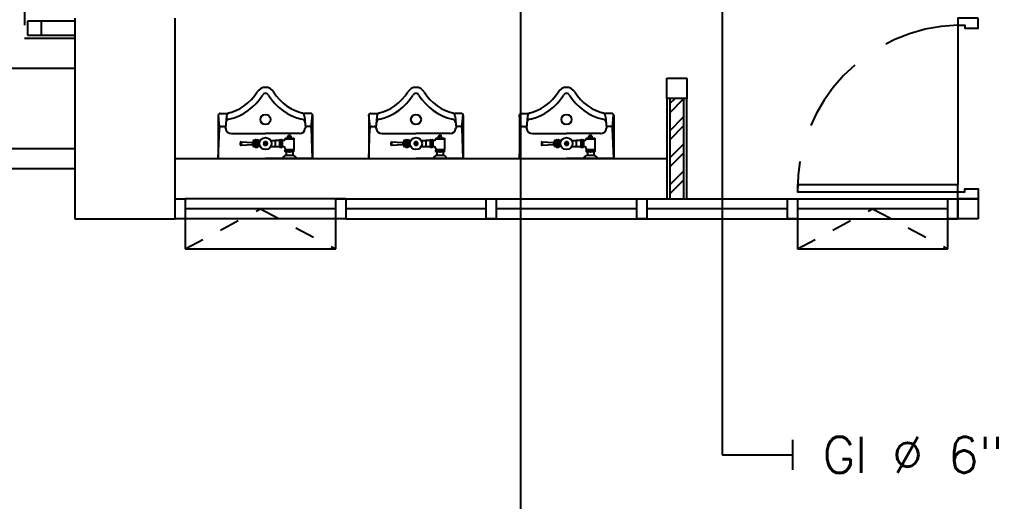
# Model space of a CAD drawing. Header units: millimetres. Extents: x -398 to 816, y -1 to 208.
# Drawn here: x 406.391 to 411.263, y 35.491 to 37.891 of the extents above; entities that cross this region are included whole.
import ezdxf
from ezdxf.enums import TextEntityAlignment as Align

# ---------------------------------------------------------------- set-up
doc = ezdxf.new("R2010")
doc.units = ezdxf.units.MM
for name, pattern in [('ACAD_ISO04W100', [30, 24, -3, 0, -3]), ('DASHED', [0.75, 0.5, -0.25]), ('HIDDEN', [9.525, 6.35, -3.175])]:
    doc.linetypes.add(name, pattern=pattern)
for name, color, linetype in [('AA_Column', 5, 'Continuous'), ('AA_Door', 3, 'Continuous'), ('AA_Floor', 31, 'Continuous'), ('AA_furn', 11, 'Continuous'), ('AA_Hatch', 8, 'Continuous'), ('AA_Wall', 1, 'Continuous'), ('AA_Window', 4, 'Continuous'), ('AC EXF', 171, 'Continuous'), ('AC FCU', 221, 'Continuous')]:
    doc.layers.add(name, color=color, linetype=linetype)
doc.styles.add('Romans', font='romans.shx')

msp = doc.modelspace()

# ---------------------------------------------------------------- linework, layer by layer
at = {"layer": 'AA_Column', "color": 9}
for p, q in [((406.6664, 37.8989), (406.6664, 36.8989)), ((407.1664, 36.8989), (407.1664, 37.8989)), ((406.6664, 36.8989), (407.1664, 36.8989))]:
    msp.add_line(p, q, dxfattribs=at)
at = {"layer": 'AA_Door', "color": 9}
for points in [[(411.1664, 37.8989), (411.0664, 37.8989), (411.0664, 37.8639), (411.1014, 37.8639), (411.1014, 37.8489), (411.1664, 37.8489), (411.1664, 37.8989)], [(411.1664, 36.9989), (411.0664, 36.9989), (411.0664, 37.0339), (411.1014, 37.0339), (411.1014, 37.0489), (411.1664, 37.0489), (411.1664, 36.9989)]]:
    msp.add_lwpolyline(points, dxfattribs=at)
msp.add_lwpolyline([(411.0664, 37.0689), (410.2664, 37.0689), (410.2664, 37.0339), (411.0664, 37.0339)], close=True, dxfattribs=at)
at = {"layer": 'AA_Door', "color": 9, "linetype": 'DASHED', "ltscale": 0.75}
msp.add_arc((411.0891, 37.0415), 0.8227, 91.5795, 180.5293, dxfattribs=at)
at = {"layer": 'AA_Floor', "color": 9}
for p, q in [((411.0664, 37.8639), (411.0664, 37.0689)), ((403.6164, 37.6489), (406.6664, 37.6489))]:
    msp.add_line(p, q, dxfattribs=at)
at = {"layer": 'AA_furn', "color": 9}
for p, q in [((407.3878, 37.3531), (407.3819, 37.4174)), ((407.3913, 37.4239), (407.423, 37.4239)), ((407.8415, 37.4239), (407.8098, 37.4239)), ((407.8449, 37.3531), (407.8509, 37.4174)), ((408.1378, 37.3531), (408.1319, 37.4174)), ((408.1413, 37.4239), (408.173, 37.4239)), ((408.5915, 37.4239), (408.5598, 37.4239)), ((408.5949, 37.3531), (408.6009, 37.4174)), ((408.8878, 37.3531), (408.8819, 37.4174)), ((408.8913, 37.4239), (408.923, 37.4239)), ((409.3415, 37.4239), (409.3098, 37.4239)), ((409.3449, 37.3531), (409.3509, 37.4174)), ((407.3813, 37.4139), (407.3813, 37.1989)), ((407.4218, 37.4094), (407.417, 37.3529)), ((407.811, 37.4094), (407.8158, 37.3529)), ((407.8515, 37.4139), (407.8515, 37.1989)), ((408.1313, 37.4139), (408.1313, 37.1989)), ((408.1718, 37.4094), (408.167, 37.3529)), ((408.561, 37.4094), (408.5658, 37.3529)), ((408.6015, 37.4139), (408.6015, 37.1989)), ((408.8813, 37.4139), (408.8813, 37.1989)), ((408.9218, 37.4094), (408.917, 37.3529)), ((409.311, 37.4094), (409.3158, 37.3529)), ((409.3515, 37.4139), (409.3515, 37.1989)), ((407.3813, 37.1989), (407.3869, 37.3493)), ((407.3969, 37.3589), (407.4078, 37.3589)), ((407.4475, 37.3239), (407.6164, 37.3239)), ((407.7853, 37.3239), (407.6164, 37.3239)), ((407.8358, 37.3589), (407.825, 37.3589)), ((407.8515, 37.1989), (407.8458, 37.3493)), ((408.1313, 37.1989), (408.1369, 37.3493)), ((408.1469, 37.3589), (408.1578, 37.3589)), ((408.1975, 37.3239), (408.3664, 37.3239)), ((408.5353, 37.3239), (408.3664, 37.3239)), ((408.5858, 37.3589), (408.575, 37.3589)), ((408.6015, 37.1989), (408.5958, 37.3493)), ((408.8813, 37.1989), (408.8869, 37.3493)), ((408.8969, 37.3589), (408.9078, 37.3589)), ((408.9475, 37.3239), (409.1164, 37.3239)), ((409.2853, 37.3239), (409.1164, 37.3239)), ((409.3358, 37.3589), (409.325, 37.3589)), ((409.3515, 37.1989), (409.3458, 37.3493)), ((407.4911, 37.2784), (407.4911, 37.2694)), ((407.4951, 37.2824), (407.4951, 37.2654)), ((407.4951, 37.2824), (407.5511, 37.2784)), ((407.4951, 37.2654), (407.5511, 37.2694)), ((407.5511, 37.2784), (407.5511, 37.2694)), ((407.5551, 37.2874), (407.5551, 37.2604)), ((407.5651, 37.2894), (407.5571, 37.2894)), ((407.5651, 37.2897), (407.5651, 37.2582)), ((407.5681, 37.2927), (407.5751, 37.2927)), ((407.5781, 37.2897), (407.5781, 37.2582)), ((407.5877, 37.2889), (407.5818, 37.2889)), ((407.6119, 37.2822), (407.6072, 37.2739)), ((407.6072, 37.2739), (407.6119, 37.2657)), ((407.6216, 37.2749), (407.6118, 37.2749)), ((407.6216, 37.2729), (407.6118, 37.2729)), ((407.6214, 37.2822), (407.6119, 37.2822)), ((407.6262, 37.2739), (407.6214, 37.2822)), ((407.6214, 37.2657), (407.6262, 37.2739)), ((407.6451, 37.2889), (407.6651, 37.2889)), ((407.6871, 37.2899), (407.6651, 37.2899)), ((407.6651, 37.2899), (407.6651, 37.2579)), ((407.6871, 37.2897), (407.6871, 37.2582)), ((407.6871, 37.2739), (407.7001, 37.2739)), ((407.6901, 37.2927), (407.6971, 37.2927)), ((407.7032, 37.2899), (407.7001, 37.2899)), ((407.7001, 37.2897), (407.7001, 37.2582)), ((407.7146, 37.3007), (407.7146, 37.2952)), ((407.7146, 37.3007), (407.7576, 37.3007)), ((407.7146, 37.2977), (407.7576, 37.2977)), ((407.7281, 37.3107), (407.7441, 37.3107)), ((407.7281, 37.3007), (407.7281, 37.3107)), ((407.7311, 37.3157), (407.7411, 37.3157)), ((407.7311, 37.3107), (407.7311, 37.3157)), ((407.7361, 37.3007), (407.7361, 37.3107)), ((407.7411, 37.3107), (407.7411, 37.3157)), ((407.7441, 37.3007), (407.7441, 37.3107)), ((407.7576, 37.3007), (407.7576, 37.2429)), ((408.2411, 37.2784), (408.2411, 37.2694)), ((408.2451, 37.2824), (408.2451, 37.2654)), ((408.2451, 37.2824), (408.3011, 37.2784)), ((408.2451, 37.2654), (408.3011, 37.2694)), ((408.3011, 37.2784), (408.3011, 37.2694)), ((408.3051, 37.2874), (408.3051, 37.2604)), ((408.3151, 37.2894), (408.3071, 37.2894)), ((408.3151, 37.2897), (408.3151, 37.2582)), ((408.3181, 37.2927), (408.3251, 37.2927)), ((408.3281, 37.2897), (408.3281, 37.2582)), ((408.3377, 37.2889), (408.3318, 37.2889)), ((408.3619, 37.2822), (408.3572, 37.2739)), ((408.3572, 37.2739), (408.3619, 37.2657)), ((408.3716, 37.2749), (408.3618, 37.2749)), ((408.3716, 37.2729), (408.3618, 37.2729)), ((408.3714, 37.2822), (408.3619, 37.2822)), ((408.3762, 37.2739), (408.3714, 37.2822)), ((408.3714, 37.2657), (408.3762, 37.2739)), ((408.3951, 37.2889), (408.4151, 37.2889)), ((408.4371, 37.2899), (408.4151, 37.2899)), ((408.4151, 37.2899), (408.4151, 37.2579)), ((408.4371, 37.2897), (408.4371, 37.2582)), ((408.4371, 37.2739), (408.4501, 37.2739)), ((408.4401, 37.2927), (408.4471, 37.2927)), ((408.4532, 37.2899), (408.4501, 37.2899)), ((408.4501, 37.2897), (408.4501, 37.2582)), ((408.4646, 37.3007), (408.4646, 37.2952)), ((408.4646, 37.3007), (408.5076, 37.3007)), ((408.4646, 37.2977), (408.5076, 37.2977)), ((408.4781, 37.3107), (408.4941, 37.3107)), ((408.4781, 37.3007), (408.4781, 37.3107)), ((408.4811, 37.3157), (408.4911, 37.3157)), ((408.4811, 37.3107), (408.4811, 37.3157)), ((408.4861, 37.3007), (408.4861, 37.3107)), ((408.4911, 37.3107), (408.4911, 37.3157)), ((408.4941, 37.3007), (408.4941, 37.3107)), ((408.5076, 37.3007), (408.5076, 37.2429)), ((408.9911, 37.2784), (408.9911, 37.2694)), ((408.9951, 37.2824), (408.9951, 37.2654)), ((408.9951, 37.2824), (409.0511, 37.2784)), ((408.9951, 37.2654), (409.0511, 37.2694)), ((409.0511, 37.2784), (409.0511, 37.2694)), ((409.0551, 37.2874), (409.0551, 37.2604)), ((409.0651, 37.2894), (409.0571, 37.2894)), ((409.0651, 37.2897), (409.0651, 37.2582)), ((409.0681, 37.2927), (409.0751, 37.2927)), ((409.0781, 37.2897), (409.0781, 37.2582)), ((409.0877, 37.2889), (409.0818, 37.2889)), ((409.1119, 37.2822), (409.1072, 37.2739)), ((409.1072, 37.2739), (409.1119, 37.2657)), ((409.1216, 37.2749), (409.1118, 37.2749)), ((409.1216, 37.2729), (409.1118, 37.2729)), ((409.1214, 37.2822), (409.1119, 37.2822)), ((409.1262, 37.2739), (409.1214, 37.2822)), ((409.1214, 37.2657), (409.1262, 37.2739)), ((409.1451, 37.2889), (409.1651, 37.2889)), ((409.1871, 37.2899), (409.1651, 37.2899)), ((409.1651, 37.2899), (409.1651, 37.2579)), ((409.1871, 37.2897), (409.1871, 37.2582)), ((409.1871, 37.2739), (409.2001, 37.2739)), ((409.1901, 37.2927), (409.1971, 37.2927)), ((409.2032, 37.2899), (409.2001, 37.2899)), ((409.2001, 37.2897), (409.2001, 37.2582)), ((409.2146, 37.3007), (409.2146, 37.2952)), ((409.2146, 37.3007), (409.2576, 37.3007)), ((409.2146, 37.2977), (409.2576, 37.2977)), ((409.2281, 37.3107), (409.2441, 37.3107)), ((409.2281, 37.3007), (409.2281, 37.3107)), ((409.2311, 37.3157), (409.2411, 37.3157)), ((409.2311, 37.3107), (409.2311, 37.3157)), ((409.2361, 37.3007), (409.2361, 37.3107)), ((409.2411, 37.3107), (409.2411, 37.3157)), ((409.2441, 37.3007), (409.2441, 37.3107)), ((409.2576, 37.3007), (409.2576, 37.2429)), ((407.5651, 37.2584), (407.5571, 37.2584)), ((407.5681, 37.2552), (407.5751, 37.2552)), ((407.5877, 37.2589), (407.5818, 37.2589)), ((407.6119, 37.2657), (407.6214, 37.2657)), ((407.6451, 37.2589), (407.6651, 37.2589)), ((407.6871, 37.2579), (407.6651, 37.2579)), ((407.6901, 37.2552), (407.6971, 37.2552)), ((407.7032, 37.2579), (407.7001, 37.2579)), ((407.7146, 37.2499), (407.7146, 37.2429)), ((407.7576, 37.2429), (407.7146, 37.2429)), ((407.7576, 37.2329), (407.7146, 37.2329)), ((407.7201, 37.2329), (407.7201, 37.2139)), ((407.7521, 37.2329), (407.7521, 37.2139)), ((408.3151, 37.2584), (408.3071, 37.2584)), ((408.3181, 37.2552), (408.3251, 37.2552)), ((408.3377, 37.2589), (408.3318, 37.2589)), ((408.3619, 37.2657), (408.3714, 37.2657)), ((408.3951, 37.2589), (408.4151, 37.2589)), ((408.4371, 37.2579), (408.4151, 37.2579)), ((408.4401, 37.2552), (408.4471, 37.2552)), ((408.4532, 37.2579), (408.4501, 37.2579)), ((408.4646, 37.2499), (408.4646, 37.2429)), ((408.5076, 37.2429), (408.4646, 37.2429)), ((408.5076, 37.2329), (408.4646, 37.2329)), ((408.4701, 37.2329), (408.4701, 37.2139)), ((408.5021, 37.2329), (408.5021, 37.2139)), ((409.0651, 37.2584), (409.0571, 37.2584)), ((409.0681, 37.2552), (409.0751, 37.2552)), ((409.0877, 37.2589), (409.0818, 37.2589)), ((409.1119, 37.2657), (409.1214, 37.2657)), ((409.1451, 37.2589), (409.1651, 37.2589)), ((409.1871, 37.2579), (409.1651, 37.2579)), ((409.1901, 37.2552), (409.1971, 37.2552)), ((409.2032, 37.2579), (409.2001, 37.2579)), ((409.2146, 37.2499), (409.2146, 37.2429)), ((409.2576, 37.2429), (409.2146, 37.2429)), ((409.2576, 37.2329), (409.2146, 37.2329)), ((409.2201, 37.2329), (409.2201, 37.2139)), ((409.2521, 37.2329), (409.2521, 37.2139)), ((407.3813, 37.1989), (407.6164, 37.1989)), ((407.8515, 37.1989), (407.6164, 37.1989)), ((407.7561, 37.1989), (407.7161, 37.1989)), ((407.7536, 37.2139), (407.7186, 37.2139)), ((408.1313, 37.1989), (408.3664, 37.1989)), ((408.6015, 37.1989), (408.3664, 37.1989)), ((408.5061, 37.1989), (408.4661, 37.1989)), ((408.5036, 37.2139), (408.4686, 37.2139)), ((408.8813, 37.1989), (409.1164, 37.1989)), ((409.3515, 37.1989), (409.1164, 37.1989)), ((409.2561, 37.1989), (409.2161, 37.1989)), ((409.2536, 37.2139), (409.2186, 37.2139))]:
    msp.add_line(p, q, dxfattribs=at)
for points in [[(407.5716, 37.2784, 0.106673), (407.5736, 37.2789, 0.101512), (407.5754, 37.2802, 0.094975), (407.5765, 37.282, 0.090819), (407.577, 37.2843, 0.090819), (407.5765, 37.2866, 0.094975), (407.5754, 37.2884, 0.101512), (407.5736, 37.2897, 0.106673), (407.5716, 37.2902, 0.106673), (407.5696, 37.2897, 0.101512), (407.5678, 37.2884, 0.094975), (407.5666, 37.2866, 0.090819), (407.5662, 37.2843, 0.090819), (407.5666, 37.282, 0.094975), (407.5678, 37.2802, 0.101512), (407.5696, 37.2789, 0.106673)], [(407.5716, 37.2576, 0.106673), (407.5736, 37.258, 0.101512), (407.5754, 37.2593, 0.094975), (407.5765, 37.2612, 0.090819), (407.577, 37.2635, 0.090819), (407.5765, 37.2657, 0.094975), (407.5754, 37.2676, 0.101512), (407.5736, 37.2689, 0.106673), (407.5716, 37.2693, 0.106673), (407.5696, 37.2689, 0.101512), (407.5678, 37.2676, 0.094975), (407.5666, 37.2657, 0.090819), (407.5662, 37.2635, 0.090819), (407.5666, 37.2612, 0.094975), (407.5678, 37.2593, 0.101512), (407.5696, 37.258, 0.106673)], [(407.6936, 37.2784, 0.106673), (407.6956, 37.2789, 0.101512), (407.6974, 37.2802, 0.094975), (407.6986, 37.282, 0.090819), (407.699, 37.2843, 0.090819), (407.6986, 37.2866, 0.094975), (407.6974, 37.2884, 0.101512), (407.6956, 37.2897, 0.106673), (407.6936, 37.2902, 0.106673), (407.6916, 37.2897, 0.101512), (407.6898, 37.2884, 0.094975), (407.6887, 37.2866, 0.090819), (407.6883, 37.2843, 0.090819), (407.6887, 37.282, 0.094975), (407.6898, 37.2802, 0.101512), (407.6916, 37.2789, 0.106673)], [(407.6936, 37.2576, 0.106673), (407.6956, 37.258, 0.101512), (407.6974, 37.2593, 0.094975), (407.6986, 37.2612, 0.090819), (407.699, 37.2635, 0.090819), (407.6986, 37.2657, 0.094975), (407.6974, 37.2676, 0.101512), (407.6956, 37.2689, 0.106673), (407.6936, 37.2693, 0.106673), (407.6916, 37.2689, 0.101512), (407.6898, 37.2676, 0.094975), (407.6887, 37.2657, 0.090819), (407.6883, 37.2635, 0.090819), (407.6887, 37.2612, 0.094975), (407.6898, 37.2593, 0.101512), (407.6916, 37.258, 0.106673)], [(408.3216, 37.2784, 0.106673), (408.3236, 37.2789, 0.101512), (408.3254, 37.2802, 0.094975), (408.3265, 37.282, 0.090819), (408.327, 37.2843, 0.090819), (408.3265, 37.2866, 0.094975), (408.3254, 37.2884, 0.101512), (408.3236, 37.2897, 0.106673), (408.3216, 37.2902, 0.106673), (408.3196, 37.2897, 0.101512), (408.3178, 37.2884, 0.094975), (408.3166, 37.2866, 0.090819), (408.3162, 37.2843, 0.090819), (408.3166, 37.282, 0.094975), (408.3178, 37.2802, 0.101512), (408.3196, 37.2789, 0.106673)], [(408.3216, 37.2576, 0.106673), (408.3236, 37.258, 0.101512), (408.3254, 37.2593, 0.094975), (408.3265, 37.2612, 0.090819), (408.327, 37.2635, 0.090819), (408.3265, 37.2657, 0.094975), (408.3254, 37.2676, 0.101512), (408.3236, 37.2689, 0.106673), (408.3216, 37.2693, 0.106673), (408.3196, 37.2689, 0.101512), (408.3178, 37.2676, 0.094975), (408.3166, 37.2657, 0.090819), (408.3162, 37.2635, 0.090819), (408.3166, 37.2612, 0.094975), (408.3178, 37.2593, 0.101512), (408.3196, 37.258, 0.106673)], [(408.4436, 37.2784, 0.106673), (408.4456, 37.2789, 0.101512), (408.4474, 37.2802, 0.094975), (408.4486, 37.282, 0.090819), (408.449, 37.2843, 0.090819), (408.4486, 37.2866, 0.094975), (408.4474, 37.2884, 0.101512), (408.4456, 37.2897, 0.106673), (408.4436, 37.2902, 0.106673), (408.4416, 37.2897, 0.101512), (408.4398, 37.2884, 0.094975), (408.4387, 37.2866, 0.090819), (408.4383, 37.2843, 0.090819), (408.4387, 37.282, 0.094975), (408.4398, 37.2802, 0.101512), (408.4416, 37.2789, 0.106673)], [(408.4436, 37.2576, 0.106673), (408.4456, 37.258, 0.101512), (408.4474, 37.2593, 0.094975), (408.4486, 37.2612, 0.090819), (408.449, 37.2635, 0.090819), (408.4486, 37.2657, 0.094975), (408.4474, 37.2676, 0.101512), (408.4456, 37.2689, 0.106673), (408.4436, 37.2693, 0.106673), (408.4416, 37.2689, 0.101512), (408.4398, 37.2676, 0.094975), (408.4387, 37.2657, 0.090819), (408.4383, 37.2635, 0.090819), (408.4387, 37.2612, 0.094975), (408.4398, 37.2593, 0.101512), (408.4416, 37.258, 0.106673)], [(409.0716, 37.2784, 0.106673), (409.0736, 37.2789, 0.101512), (409.0754, 37.2802, 0.094975), (409.0765, 37.282, 0.090819), (409.077, 37.2843, 0.090819), (409.0765, 37.2866, 0.094975), (409.0754, 37.2884, 0.101512), (409.0736, 37.2897, 0.106673), (409.0716, 37.2902, 0.106673), (409.0696, 37.2897, 0.101512), (409.0678, 37.2884, 0.094975), (409.0666, 37.2866, 0.090819), (409.0662, 37.2843, 0.090819), (409.0666, 37.282, 0.094975), (409.0678, 37.2802, 0.101512), (409.0696, 37.2789, 0.106673)], [(409.0716, 37.2576, 0.106673), (409.0736, 37.258, 0.101512), (409.0754, 37.2593, 0.094975), (409.0765, 37.2612, 0.090819), (409.077, 37.2635, 0.090819), (409.0765, 37.2657, 0.094975), (409.0754, 37.2676, 0.101512), (409.0736, 37.2689, 0.106673), (409.0716, 37.2693, 0.106673), (409.0696, 37.2689, 0.101512), (409.0678, 37.2676, 0.094975), (409.0666, 37.2657, 0.090819), (409.0662, 37.2635, 0.090819), (409.0666, 37.2612, 0.094975), (409.0678, 37.2593, 0.101512), (409.0696, 37.258, 0.106673)], [(409.1936, 37.2784, 0.106673), (409.1956, 37.2789, 0.101512), (409.1974, 37.2802, 0.094975), (409.1986, 37.282, 0.090819), (409.199, 37.2843, 0.090819), (409.1986, 37.2866, 0.094975), (409.1974, 37.2884, 0.101512), (409.1956, 37.2897, 0.106673), (409.1936, 37.2902, 0.106673), (409.1916, 37.2897, 0.101512), (409.1898, 37.2884, 0.094975), (409.1887, 37.2866, 0.090819), (409.1883, 37.2843, 0.090819), (409.1887, 37.282, 0.094975), (409.1898, 37.2802, 0.101512), (409.1916, 37.2789, 0.106673)], [(409.1936, 37.2576, 0.106673), (409.1956, 37.258, 0.101512), (409.1974, 37.2593, 0.094975), (409.1986, 37.2612, 0.090819), (409.199, 37.2635, 0.090819), (409.1986, 37.2657, 0.094975), (409.1974, 37.2676, 0.101512), (409.1956, 37.2689, 0.106673), (409.1936, 37.2693, 0.106673), (409.1916, 37.2689, 0.101512), (409.1898, 37.2676, 0.094975), (409.1887, 37.2657, 0.090819), (409.1883, 37.2635, 0.090819), (409.1887, 37.2612, 0.094975), (409.1898, 37.2593, 0.101512), (409.1916, 37.258, 0.106673)], [(407.7361, 37.2329, 0.067459), (407.7391, 37.2333, 0.079812), (407.7414, 37.2344, 0.107118), (407.7431, 37.2361, 0.139889), (407.7436, 37.2379, 0.139889), (407.7431, 37.2397, 0.107118), (407.7414, 37.2415, 0.079812), (407.7391, 37.2425, 0.067459), (407.7361, 37.2429, 0.067459), (407.7331, 37.2425, 0.079812), (407.7308, 37.2415, 0.107118), (407.7291, 37.2397, 0.139889), (407.7286, 37.2379, 0.139889), (407.7291, 37.2361, 0.107118), (407.7308, 37.2344, 0.079812), (407.7331, 37.2333, 0.067459)], [(408.4861, 37.2329, 0.067459), (408.4891, 37.2333, 0.079812), (408.4914, 37.2344, 0.107118), (408.4931, 37.2361, 0.139889), (408.4936, 37.2379, 0.139889), (408.4931, 37.2397, 0.107118), (408.4914, 37.2415, 0.079812), (408.4891, 37.2425, 0.067459), (408.4861, 37.2429, 0.067459), (408.4831, 37.2425, 0.079812), (408.4808, 37.2415, 0.107118), (408.4791, 37.2397, 0.139889), (408.4786, 37.2379, 0.139889), (408.4791, 37.2361, 0.107118), (408.4808, 37.2344, 0.079812), (408.4831, 37.2333, 0.067459)], [(409.2361, 37.2329, 0.067459), (409.2391, 37.2333, 0.079812), (409.2414, 37.2344, 0.107118), (409.2431, 37.2361, 0.139889), (409.2436, 37.2379, 0.139889), (409.2431, 37.2397, 0.107118), (409.2414, 37.2415, 0.079812), (409.2391, 37.2425, 0.067459), (409.2361, 37.2429, 0.067459), (409.2331, 37.2425, 0.079812), (409.2308, 37.2415, 0.107118), (409.2291, 37.2397, 0.139889), (409.2286, 37.2379, 0.139889), (409.2291, 37.2361, 0.107118), (409.2308, 37.2344, 0.079812), (409.2331, 37.2333, 0.067459)]]:
    msp.add_lwpolyline(points, format="xyb", close=True, dxfattribs=at)
for points in [[(407.7161, 37.2329, 0.067459), (407.7191, 37.2333, 0.079812), (407.7214, 37.2344, 0.107118), (407.7231, 37.2361, 0.139889), (407.7236, 37.2379, 0.139889), (407.7231, 37.2397, 0.107118), (407.7214, 37.2415, 0.079812), (407.7191, 37.2425, 0.067459), (407.7161, 37.2429, 0.067459)], [(407.7561, 37.2429, 0.067459), (407.7531, 37.2425, 0.079812), (407.7508, 37.2415, 0.107118), (407.7491, 37.2397, 0.139889), (407.7486, 37.2379, 0.139889), (407.7491, 37.2361, 0.107118), (407.7508, 37.2344, 0.079812), (407.7531, 37.2333, 0.067459), (407.7561, 37.2329, 0.067459)], [(408.4661, 37.2329, 0.067459), (408.4691, 37.2333, 0.079812), (408.4714, 37.2344, 0.107118), (408.4731, 37.2361, 0.139889), (408.4736, 37.2379, 0.139889), (408.4731, 37.2397, 0.107118), (408.4714, 37.2415, 0.079812), (408.4691, 37.2425, 0.067459), (408.4661, 37.2429, 0.067459)], [(408.5061, 37.2429, 0.067459), (408.5031, 37.2425, 0.079812), (408.5008, 37.2415, 0.107118), (408.4991, 37.2397, 0.139889), (408.4986, 37.2379, 0.139889), (408.4991, 37.2361, 0.107118), (408.5008, 37.2344, 0.079812), (408.5031, 37.2333, 0.067459), (408.5061, 37.2329, 0.067459)], [(409.2161, 37.2329, 0.067459), (409.2191, 37.2333, 0.079812), (409.2214, 37.2344, 0.107118), (409.2231, 37.2361, 0.139889), (409.2236, 37.2379, 0.139889), (409.2231, 37.2397, 0.107118), (409.2214, 37.2415, 0.079812), (409.2191, 37.2425, 0.067459), (409.2161, 37.2429, 0.067459)], [(409.2561, 37.2429, 0.067459), (409.2531, 37.2425, 0.079812), (409.2508, 37.2415, 0.107118), (409.2491, 37.2397, 0.139889), (409.2486, 37.2379, 0.139889), (409.2491, 37.2361, 0.107118), (409.2508, 37.2344, 0.079812), (409.2531, 37.2333, 0.067459), (409.2561, 37.2329, 0.067459)]]:
    msp.add_lwpolyline(points, format="xyb", dxfattribs=at)
for centre, radius in [((407.6164, 37.3939), 0.025), ((408.3664, 37.3939), 0.025), ((409.1164, 37.3939), 0.025), ((407.6164, 37.2739), 0.03), ((407.6167, 37.2739), 0.00823), ((407.6167, 37.2739), 0.005), ((408.3664, 37.2739), 0.03), ((408.3667, 37.2739), 0.00823), ((408.3667, 37.2739), 0.005), ((409.1164, 37.2739), 0.03), ((409.1167, 37.2739), 0.00823), ((409.1167, 37.2739), 0.005)]:
    msp.add_circle(centre, radius, dxfattribs=at)
for centre, radius, start, end in [((407.3784, 37.65), 0.2304, 281.1504, 328.902), ((407.3784, 37.65), 0.2604, 282.4769, 328.902), ((407.6164, 37.5065), 0.0474, 31.098, 148.902), ((407.6164, 37.5065), 0.0174, 31.098, 148.902), ((407.8543, 37.65), 0.2604, 211.098, 257.5231), ((407.8543, 37.65), 0.2304, 211.098, 258.8496), ((408.1284, 37.65), 0.2304, 281.1504, 328.902), ((408.1284, 37.65), 0.2604, 282.4769, 328.902), ((408.3664, 37.5065), 0.0474, 31.098, 148.902), ((408.3664, 37.5065), 0.0174, 31.098, 148.902), ((408.6043, 37.65), 0.2604, 211.098, 257.5231), ((408.6043, 37.65), 0.2304, 211.098, 258.8496), ((408.8784, 37.65), 0.2304, 281.1504, 328.902), ((408.8784, 37.65), 0.2604, 282.4769, 328.902), ((409.1164, 37.5065), 0.0474, 31.098, 148.902), ((409.1164, 37.5065), 0.0174, 31.098, 148.902), ((409.3543, 37.65), 0.2604, 211.098, 257.5231), ((409.3543, 37.65), 0.2304, 211.098, 258.8496), ((407.3913, 37.4139), 0.01, 90, 180), ((407.4417, 37.4077), 0.02, 104.6309, 175.153), ((407.7911, 37.4077), 0.02, 4.847, 75.3691), ((407.8415, 37.4139), 0.01, 0, 90), ((408.1413, 37.4139), 0.01, 90, 180), ((408.1917, 37.4077), 0.02, 104.6309, 175.153), ((408.5411, 37.4077), 0.02, 4.847, 75.3691), ((408.5915, 37.4139), 0.01, 0, 90), ((408.8913, 37.4139), 0.01, 90, 180), ((408.9417, 37.4077), 0.02, 104.6309, 175.153), ((409.2911, 37.4077), 0.02, 4.847, 75.3691), ((409.3415, 37.4139), 0.01, 0, 90), ((407.439, 37.3762), 0.02, 102.4769, 175.153), ((407.7937, 37.3762), 0.02, 4.847, 77.5231), ((408.189, 37.3762), 0.02, 102.4769, 175.153), ((408.5437, 37.3762), 0.02, 4.847, 77.5231), ((408.939, 37.3762), 0.02, 102.4769, 175.153), ((409.2937, 37.3762), 0.02, 4.847, 77.5231), ((407.3969, 37.3489), 0.01, 90, 177.8524), ((407.4078, 37.3489), 0.01, 7.1808, 90), ((407.4475, 37.3539), 0.03, 187.1808, 270), ((407.7853, 37.3539), 0.03, 270, 352.8192), ((407.825, 37.3489), 0.01, 90, 172.8192), ((407.8358, 37.3489), 0.01, 2.1476, 90), ((408.1469, 37.3489), 0.01, 90, 177.8524), ((408.1578, 37.3489), 0.01, 7.1808, 90), ((408.1975, 37.3539), 0.03, 187.1808, 270), ((408.5353, 37.3539), 0.03, 270, 352.8192), ((408.575, 37.3489), 0.01, 90, 172.8192), ((408.5858, 37.3489), 0.01, 2.1476, 90), ((408.8969, 37.3489), 0.01, 90, 177.8524), ((408.9078, 37.3489), 0.01, 7.1808, 90), ((408.9475, 37.3539), 0.03, 187.1808, 270), ((409.2853, 37.3539), 0.03, 270, 352.8192), ((409.325, 37.3489), 0.01, 90, 172.8192), ((409.3358, 37.3489), 0.01, 2.1476, 90), ((407.4951, 37.2784), 0.004, 90, 180), ((407.4951, 37.2694), 0.004, 180, 270), ((407.5607, 37.2739), 0.0106, 121.8908, 154.9124), ((407.5607, 37.2739), 0.0106, 205.0876, 238.1092), ((407.5571, 37.2874), 0.002, 90, 180), ((407.5681, 37.2897), 0.003, 90, 180), ((407.5751, 37.2897), 0.003, 0, 90), ((407.5818, 37.2939), 0.005, 212.3465, 270), ((407.5877, 37.2939), 0.005, 270, 325.1501), ((407.6451, 37.2939), 0.005, 214.8499, 270), ((407.6901, 37.2897), 0.003, 90, 180), ((407.6971, 37.2897), 0.003, 0, 90), ((407.7032, 37.3699), 0.08, 270, 274.9399), ((407.7096, 37.2952), 0.005, 274.9399, 0), ((407.7321, 37.2944), 0.0163, 75.75, 104.25), ((407.7321, 37.3169), 0.0163, 255.75, 284.25), ((407.7401, 37.2944), 0.0162, 75.75, 104.25), ((407.7401, 37.3169), 0.0162, 255.75, 284.25), ((408.2451, 37.2784), 0.004, 90, 180), ((408.2451, 37.2694), 0.004, 180, 270), ((408.3107, 37.2739), 0.0106, 121.8908, 154.9124), ((408.3107, 37.2739), 0.0106, 205.0876, 238.1092), ((408.3071, 37.2874), 0.002, 90, 180), ((408.3181, 37.2897), 0.003, 90, 180), ((408.3251, 37.2897), 0.003, 0, 90), ((408.3318, 37.2939), 0.005, 212.3465, 270), ((408.3377, 37.2939), 0.005, 270, 325.1501), ((408.3951, 37.2939), 0.005, 214.8499, 270), ((408.4401, 37.2897), 0.003, 90, 180), ((408.4471, 37.2897), 0.003, 0, 90), ((408.4532, 37.3699), 0.08, 270, 274.9399), ((408.4596, 37.2952), 0.005, 274.9399, 0), ((408.4821, 37.2944), 0.0163, 75.75, 104.25), ((408.4821, 37.3169), 0.0163, 255.75, 284.25), ((408.4901, 37.2944), 0.0162, 75.75, 104.25), ((408.4901, 37.3169), 0.0162, 255.75, 284.25), ((408.9951, 37.2784), 0.004, 90, 180), ((408.9951, 37.2694), 0.004, 180, 270), ((409.0607, 37.2739), 0.0106, 121.8908, 154.9124), ((409.0607, 37.2739), 0.0106, 205.0876, 238.1092), ((409.0571, 37.2874), 0.002, 90, 180), ((409.0681, 37.2897), 0.003, 90, 180), ((409.0751, 37.2897), 0.003, 0, 90), ((409.0818, 37.2939), 0.005, 212.3465, 270), ((409.0877, 37.2939), 0.005, 270, 325.1501), ((409.1451, 37.2939), 0.005, 214.8499, 270), ((409.1901, 37.2897), 0.003, 90, 180), ((409.1971, 37.2897), 0.003, 0, 90), ((409.2032, 37.3699), 0.08, 270, 274.9399), ((409.2096, 37.2952), 0.005, 274.9399, 0), ((409.2321, 37.2944), 0.0163, 75.75, 104.25), ((409.2321, 37.3169), 0.0163, 255.75, 284.25), ((409.2401, 37.2944), 0.0162, 75.75, 104.25), ((409.2401, 37.3169), 0.0162, 255.75, 284.25), ((407.5571, 37.2604), 0.002, 180, 270), ((407.5681, 37.2582), 0.003, 180, 270), ((407.5751, 37.2582), 0.003, 270, 0), ((407.5818, 37.2539), 0.005, 90, 147.6535), ((407.5877, 37.2539), 0.005, 34.8499, 90), ((407.6451, 37.2539), 0.005, 90, 145.1501), ((407.6901, 37.2582), 0.003, 180, 270), ((407.6971, 37.2582), 0.003, 270, 0), ((407.7032, 37.1779), 0.08, 87.2469, 90), ((407.7066, 37.2499), 0.008, 0, 87.2469), ((407.7266, 37.2379), 0.013, 157.3801, 202.6199), ((407.7456, 37.2379), 0.013, 337.3801, 22.6199), ((408.3071, 37.2604), 0.002, 180, 270), ((408.3181, 37.2582), 0.003, 180, 270), ((408.3251, 37.2582), 0.003, 270, 0), ((408.3318, 37.2539), 0.005, 90, 147.6535), ((408.3377, 37.2539), 0.005, 34.8499, 90), ((408.3951, 37.2539), 0.005, 90, 145.1501), ((408.4401, 37.2582), 0.003, 180, 270), ((408.4471, 37.2582), 0.003, 270, 0), ((408.4532, 37.1779), 0.08, 87.2469, 90), ((408.4566, 37.2499), 0.008, 0, 87.2469), ((408.4766, 37.2379), 0.013, 157.3801, 202.6199), ((408.4956, 37.2379), 0.013, 337.3801, 22.6199), ((409.0571, 37.2604), 0.002, 180, 270), ((409.0681, 37.2582), 0.003, 180, 270), ((409.0751, 37.2582), 0.003, 270, 0), ((409.0818, 37.2539), 0.005, 90, 147.6535), ((409.0877, 37.2539), 0.005, 34.8499, 90), ((409.1451, 37.2539), 0.005, 90, 145.1501), ((409.1901, 37.2582), 0.003, 180, 270), ((409.1971, 37.2582), 0.003, 270, 0), ((409.2032, 37.1779), 0.08, 87.2469, 90), ((409.2066, 37.2499), 0.008, 0, 87.2469), ((409.2266, 37.2379), 0.013, 157.3801, 202.6199), ((409.2456, 37.2379), 0.013, 337.3801, 22.6199), ((407.7186, 37.1989), 0.015, 90, 180), ((407.7536, 37.1989), 0.015, 0, 90), ((408.4686, 37.1989), 0.015, 90, 180), ((408.5036, 37.1989), 0.015, 0, 90), ((409.2186, 37.1989), 0.015, 90, 180), ((409.2536, 37.1989), 0.015, 0, 90)]:
    msp.add_arc(centre, radius, start, end, dxfattribs=at)
at = {"layer": 'AA_Hatch', "color": 9}
for p, q in [((409.6314, 37.4726), (409.6578, 37.4989)), ((409.6314, 37.4277), (409.7014, 37.4977)), ((409.6314, 37.3379), (409.7014, 37.4079)), ((409.6314, 37.293), (409.7014, 37.363)), ((409.6314, 37.2032), (409.7014, 37.2732)), ((409.6314, 37.1583), (409.7014, 37.2283)), ((409.6314, 37.0685), (409.7014, 37.1385)), ((409.6314, 37.0235), (409.7014, 37.0935)), ((409.6966, 36.9989), (409.7014, 37.0037))]:
    msp.add_line(p, q, dxfattribs=at)
at = {"layer": 'AA_Wall', "color": 9, "linetype": 'HIDDEN', "ltscale": 0.03}
msp.add_line((406.4164, 41.2489), (406.4164, 37.7989), dxfattribs=at)
at = {"layer": 'AA_Wall', "color": 9}
for p, q in [((406.5014, 37.8839), (406.4314, 37.8839)), ((406.4314, 37.8839), (406.4314, 37.8139)), ((406.6664, 37.8839), (406.5014, 37.8839)), ((406.5014, 37.8139), (406.5014, 37.8839)), ((406.4314, 37.8139), (406.5014, 37.8139)), ((406.5014, 37.8139), (406.6664, 37.8139)), ((406.4164, 37.7989), (406.6664, 37.7989)), ((409.6164, 37.5989), (409.7164, 37.5989)), ((409.6164, 37.4989), (409.6164, 37.5989)), ((409.7164, 37.5989), (409.7164, 37.4989)), ((409.6164, 37.4989), (409.6164, 36.9989)), ((409.7164, 37.4989), (409.6164, 37.4989)), ((409.6314, 37.4989), (409.6314, 36.9989)), ((409.7014, 36.9989), (409.7014, 37.4989)), ((409.7164, 36.9989), (409.7164, 37.4989)), ((403.6164, 37.2489), (406.6664, 37.2489)), ((407.1664, 37.1989), (409.6164, 37.1989)), ((403.5164, 37.1489), (406.6664, 37.1489)), ((411.0664, 36.9989), (411.1664, 36.9989)), ((411.0664, 36.8989), (411.0664, 36.9989)), ((411.0664, 36.9989), (411.1664, 36.9989)), ((411.0664, 36.8989), (411.0664, 36.9989)), ((411.1664, 36.9989), (411.1664, 36.8989)), ((411.1664, 36.9989), (411.1664, 36.8989)), ((411.1664, 36.8989), (411.0664, 36.8989)), ((411.1664, 36.8989), (411.0664, 36.8989))]:
    msp.add_line(p, q, dxfattribs=at)
at = {"layer": 'AA_Window', "color": 9}
for p, q in [((407.1664, 36.8989), (407.1664, 36.9989)), ((407.1664, 36.9989), (407.2164, 36.9989)), ((408.0164, 36.9989), (407.2164, 36.9989)), ((407.2164, 36.9989), (407.2164, 36.8989)), ((407.9664, 36.8989), (407.9664, 36.9989)), ((407.9664, 36.9989), (408.0164, 36.9989)), ((408.0164, 36.9989), (408.7664, 36.9989)), ((408.0164, 36.9989), (408.0164, 36.8989)), ((408.7164, 36.8989), (408.7164, 36.9989)), ((408.7164, 36.9989), (408.7664, 36.9989)), ((408.7664, 36.9989), (409.5164, 36.9989)), ((408.7664, 36.9989), (408.7664, 36.8989)), ((409.4664, 36.8989), (409.4664, 36.9989)), ((409.4664, 36.9989), (409.5164, 36.9989)), ((409.5164, 36.9989), (410.3664, 36.9989)), ((409.5164, 36.9989), (409.5164, 36.8989)), ((410.2164, 36.8989), (410.2164, 36.9989)), ((410.2164, 36.9989), (410.2664, 36.9989)), ((410.2664, 36.9989), (411.0664, 36.9989)), ((410.2664, 36.9989), (410.2664, 36.8989)), ((411.0164, 36.8989), (411.0164, 36.9989)), ((411.0164, 36.9989), (411.0664, 36.9989)), ((411.0664, 36.9989), (411.0664, 36.8989)), ((407.9664, 36.9489), (407.2164, 36.9489)), ((408.7164, 36.9489), (408.0164, 36.9489)), ((409.4664, 36.9489), (408.7664, 36.9489)), ((410.2164, 36.9489), (409.5164, 36.9489)), ((411.0164, 36.9489), (410.2664, 36.9489)), ((407.2164, 36.8989), (407.1664, 36.8989)), ((407.2164, 36.8989), (407.2164, 36.7489)), ((408.0164, 36.8989), (407.2164, 36.8989)), ((407.9664, 36.7489), (407.9664, 36.8989)), ((408.0164, 36.8989), (407.9664, 36.8989)), ((408.0164, 36.8989), (408.7664, 36.8989)), ((408.7664, 36.8989), (408.7164, 36.8989)), ((408.7664, 36.8989), (409.5164, 36.8989)), ((409.5164, 36.8989), (409.4664, 36.8989)), ((409.5164, 36.8989), (410.3664, 36.8989)), ((410.2664, 36.8989), (410.2164, 36.8989)), ((410.2664, 36.8989), (411.0664, 36.8989)), ((410.2664, 36.8989), (410.2664, 36.7489)), ((411.0164, 36.7489), (411.0164, 36.8989)), ((411.0664, 36.8989), (411.0164, 36.8989)), ((407.2164, 36.7489), (407.9664, 36.7489)), ((410.2664, 36.7489), (411.0164, 36.7489))]:
    msp.add_line(p, q, dxfattribs=at)
at = {"layer": 'AA_Window', "color": 9, "linetype": 'DASHED', "ltscale": 0.2}
for p, q in [((407.2164, 36.7489), (407.5914, 36.9489)), ((407.5914, 36.9489), (407.9664, 36.7489)), ((410.2664, 36.7489), (410.6414, 36.9489)), ((410.6414, 36.9489), (411.0164, 36.7489))]:
    msp.add_line(p, q, dxfattribs=at)
at = {"layer": 'AC EXF', "color": 2}
for p, q in [((409.8914, 41.7239), (409.8914, 35.7239)), ((410.2414, 35.7989), (410.2414, 35.6489)), ((409.8914, 35.7239), (410.2414, 35.7239))]:
    msp.add_line(p, q, dxfattribs=at)
at = {"layer": 'AC FCU', "color": 5, "linetype": 'ACAD_ISO04W100', "ltscale": 0.25}
msp.add_line((408.8875, 46.3772), (408.8875, 10.1043), dxfattribs=at)

# ---------------------------------------------------------------- texts
at = {"layer": 'AC EXF', "color": 2, "style": 'Romans'}
msp.add_text('GI %%c 6"', height=0.18, dxfattribs=at).set_placement((410.3914, 35.7239), align=Align.MIDDLE_LEFT)

doc.saveas('drawing.dxf')
